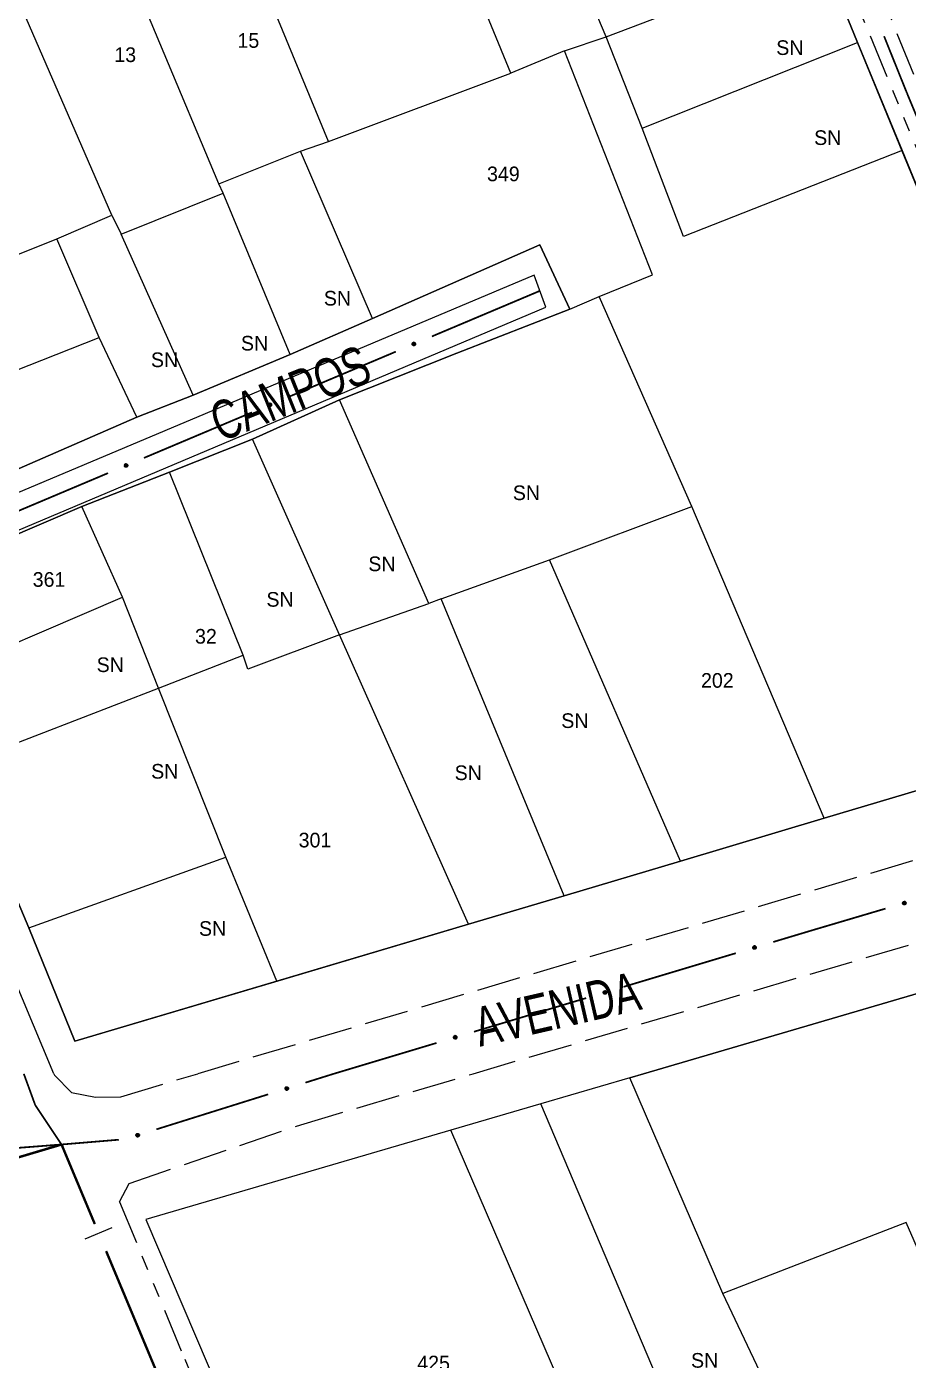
# Model space of a CAD drawing. Extents: x 204373 to 205952, y 4873300 to 4875179.
# Drawn here: x 205057.4 to 205147.7, y 4874422.8 to 4874559.4 of the extents above; entities that cross this region are included whole.
import ezdxf
from ezdxf.enums import TextEntityAlignment as Align

# ---------------------------------------------------------------- set-up
doc = ezdxf.new("R2010")
doc.units = 0
doc.header["$LTSCALE"] = 1.5
doc.header["$MEASUREMENT"] = 0
doc.linetypes.add('TRACO_11', pattern=[8, 3, -1, 3, -1])
doc.linetypes.add('TRACO_25', pattern=[8, 3, -1, 1, -1, 1, -1])
for name, color, linetype in [('CD_MALHA_LOTES', 7, 'CONTINUOUS'), ('LM-LIM-SETORES-BAIRROS', 250, 'CONTINUOUS'), ('RU-QUADRA', 220, 'CONTINUOUS'), ('SV-EIXO-RUA-N-PAV', 6, 'CONTINUOUS'), ('SV-EIXO-RUA-PAV', 20, 'CONTINUOUS'), ('SV-RUA-NAO-PAV', 7, 'CONTINUOUS'), ('SV-RUA-PAVIM', 7, 'CONTINUOUS'), ('SV-TXT-RUA-PAV', 7, 'CONTINUOUS'), ('Th_NmrPort', 1, 'CONTINUOUS')]:
    doc.layers.add(name, color=color, linetype=linetype)
doc.styles.add('ARIAL', font='ARIAL.SHX')

msp = doc.modelspace()

# ---------------------------------------------------------------- linework, layer by layer
at = {"layer": 'CD_MALHA_LOTES', "linetype": 'Continuous', "flags": 128}
for points in [[(205116.745015, 4874558.335149), (205104.979521, 4874586.16261)], [(205106.975788, 4874554.603742), (205095.350352, 4874582.935538)], [(205088.317402, 4874547.589591), (205076.529365, 4874576.137491)], [(205077.0907, 4874543.259292), (205064.9819, 4874572.127954)], [(205066.104571, 4874540.051663), (205053.91558, 4874568.118418)], [(205116.745015, 4874558.335149), (205138.821319, 4874566.715829)], [(205138.821319, 4874566.715829), (205142.500546, 4874557.756805)], [(205112.494906, 4874556.891716), (205116.745015, 4874558.335149)], [(205120.433788, 4874548.952834), (205116.745015, 4874558.335149)], [(205120.433788, 4874548.952834), (205142.500546, 4874557.756805)], [(205142.500546, 4874557.756805), (205147.048968, 4874546.681265)], [(205112.494906, 4874556.891716), (205106.975788, 4874554.603742)], [(205121.476268, 4874533.957168), (205112.494906, 4874556.891716)], [(205088.317402, 4874547.589591), (205106.975788, 4874554.603742)], [(205124.683897, 4874537.886513), (205120.433788, 4874548.952834)], [(205077.0907, 4874543.259292), (205085.430536, 4874546.627303)], [(205085.430536, 4874546.627303), (205088.317402, 4874547.589591)], [(205092.808083, 4874529.466487), (205085.430536, 4874546.627303)], [(205147.048968, 4874546.681265), (205124.683897, 4874537.886513)], [(205147.048968, 4874546.681265), (205171.213285, 4874487.840458)], [(205077.526289, 4874542.320208), (205077.0907, 4874543.259292)], [(205067.066859, 4874538.127086), (205077.526289, 4874542.320208)], [(205084.388056, 4874525.777714), (205077.526289, 4874542.320208)], [(205060.49122, 4874537.645941), (205066.104571, 4874540.051663)], [(205066.104571, 4874540.051663), (205067.066859, 4874538.127086)], [(205056.16092, 4874535.881745), (205060.49122, 4874537.645941)], [(205064.821519, 4874527.54191), (205060.49122, 4874537.645941)], [(205074.444406, 4874521.607796), (205067.066859, 4874538.127086)], [(205109.968899, 4874537.004415), (205092.808083, 4874529.466487)], [(205113.016146, 4874530.428776), (205109.968899, 4874537.004415)], [(205116.023298, 4874531.711827), (205121.476268, 4874533.957168)], [(205113.016146, 4874530.428776), (205116.023298, 4874531.711827)], [(205125.5259, 4874510.220712), (205116.023298, 4874531.711827)], [(205089.440072, 4874521.126651), (205101.468681, 4874525.938095), (205113.016146, 4874530.428776)], [(205092.808083, 4874529.466487), (205084.388056, 4874525.777714)], [(205037.235909, 4874516.635971), (205064.821519, 4874527.54191)], [(205068.670674, 4874519.362455), (205064.821519, 4874527.54191)], [(205084.388056, 4874525.777714), (205074.444406, 4874521.607796)], [(205074.444406, 4874521.607796), (205068.670674, 4874519.362455)], [(205080.538901, 4874517.117115), (205089.440072, 4874521.126651)], [(205098.581815, 4874500.277062), (205089.440072, 4874521.126651)], [(205068.670674, 4874519.362455), (205041.085064, 4874507.333846)], [(205072.038684, 4874513.749104), (205080.538901, 4874517.117115)], [(205089.440072, 4874497.069433), (205080.538901, 4874517.117115)], [(205063.057323, 4874510.220712), (205072.038684, 4874513.749104)], [(205079.576613, 4874494.984474), (205072.038684, 4874513.749104)], [(205042.84926, 4874501.560114), (205063.057323, 4874510.220712)], [(205067.227241, 4874500.918588), (205063.057323, 4874510.220712)], [(205110.931187, 4874504.767743), (205125.5259, 4874510.220712)], [(205139.082803, 4874478.282307), (205125.5259, 4874510.220712)], [(205099.864867, 4874500.758207), (205110.931187, 4874504.767743)], [(205124.343843, 4874473.897772), (205110.931187, 4874504.767743)], [(205047.019177, 4874492.257989), (205067.227241, 4874500.918588)], [(205070.916014, 4874491.616464), (205067.227241, 4874500.918588)], [(205089.440072, 4874497.069433), (205098.581815, 4874500.277062)], [(205099.864867, 4874500.758207), (205098.581815, 4874500.277062)], [(205112.432374, 4874470.354358), (205099.864867, 4874500.758207)], [(205089.440072, 4874497.069433), (205080.057757, 4874493.541041)], [(205102.655515, 4874467.445945), (205089.440072, 4874497.069433)], [(205070.916014, 4874491.616464), (205079.576613, 4874494.984474)], [(205080.057757, 4874493.541041), (205079.576613, 4874494.984474)], [(205050.547569, 4874483.757772), (205070.916014, 4874491.616464)], [(205077.812417, 4874474.295266), (205070.916014, 4874491.616464)], [(205171.213285, 4874487.840458), (205139.082803, 4874478.282307)], [(205057.604353, 4874467.078101), (205050.547569, 4874483.757772)], [(205139.082803, 4874478.282307), (205124.343843, 4874473.897772)], [(205120.563965, 4874452.113537), (205200.774399, 4874475.631881)], [(205057.604353, 4874467.078101), (205077.812417, 4874474.295266)], [(205083.028126, 4874461.607204), (205077.812417, 4874474.295266)], [(205124.343843, 4874473.897772), (205112.432374, 4874470.354358)], [(205112.432374, 4874470.354358), (205102.655515, 4874467.445945)], [(205102.655515, 4874467.445945), (205083.028126, 4874461.607204)], [(205062.324328, 4874455.448254), (205057.604353, 4874467.078101)], [(205083.028126, 4874461.607204), (205062.324328, 4874455.448254)], [(205119.159307, 4874451.70168), (205110.070821, 4874449.042619)], [(205119.159307, 4874451.70168), (205120.563965, 4874452.113537)], [(205128.678964, 4874429.59406), (205119.159307, 4874451.70168)], [(205110.070821, 4874449.042619), (205100.829044, 4874446.33871)], [(205128.477417, 4874405.564832), (205110.070821, 4874449.042619)], [(205100.829044, 4874446.33871), (205069.595606, 4874437.2006), (205089.963949, 4874389.539688)], [(205119.948812, 4874402.016148), (205100.829044, 4874446.33871)], [(205156.107633, 4874417.061542), (205147.480511, 4874436.872078), (205128.678964, 4874429.59406)], [(205138.172723, 4874409.598971), (205128.678964, 4874429.59406)]]:
    msp.add_lwpolyline(points, dxfattribs=at)
at = {"layer": 'LM-LIM-SETORES-BAIRROS', "const_width": 0.25}
for points in [[(205055.062186, 4874443.108033), (205060.811934, 4874444.82279)], [(205060.811934, 4874444.82279), (205060.969491, 4874444.869778)], [(205060.969491, 4874444.869778), (205064.377961, 4874436.718096)], [(205065.535259, 4874433.950307), (205071.321752, 4874420.111358)]]:
    msp.add_lwpolyline(points, dxfattribs=at)
at = {"layer": 'LM-LIM-SETORES-BAIRROS'}
msp.add_lwpolyline([(205063.379832, 4874435.216851), (205066.147622, 4874436.374149)], dxfattribs=at)
at = {"layer": 'RU-QUADRA', "linetype": 'Continuous', "flags": 128}
for points in [[(205151.051852, 4874536.934128), (205147.313394, 4874546.03738), (205142.742524, 4874557.167582), (205139.162818, 4874565.884268)], [(205041.085064, 4874507.333846), (205068.670674, 4874519.362455), (205074.444406, 4874521.607796), (205084.388056, 4874525.777714), (205092.808083, 4874529.466487), (205109.968899, 4874537.004415), (205113.016146, 4874530.428776), (205101.468681, 4874525.938095), (205089.440072, 4874521.126651), (205080.538901, 4874517.117115), (205072.038684, 4874513.749104), (205063.057323, 4874510.220712), (205042.84926, 4874501.560114)], [(205290.032701, 4874403.149019), (205280.885609, 4874427.024481), (205277.137127, 4874436.808653), (205273.733912, 4874445.691621), (205271.914408, 4874444.984036), (205268.726518, 4874452.111135), (205263.714627, 4874463.316117), (205265.449728, 4874463.972178), (205260.918525, 4874473.918422), (205253.644514, 4874489.986522), (205226.194305, 4874482.09306), (205201.517667, 4874474.240675), (205200.774399, 4874475.631881), (205120.563965, 4874452.113537), (205119.159307, 4874451.70168), (205110.070821, 4874449.042619), (205100.829044, 4874446.33871), (205069.595606, 4874437.2006), (205089.963949, 4874389.539688)], [(205050.547569, 4874483.757772), (205057.604353, 4874467.078101), (205062.324328, 4874455.448254), (205082.826794, 4874461.547312), (205092.088804, 4874464.302568), (205102.655515, 4874467.445945), (205112.432374, 4874470.354358), (205124.343843, 4874473.897772), (205139.082803, 4874478.282307), (205171.213285, 4874487.840458)]]:
    msp.add_lwpolyline(points, dxfattribs=at)
at = {"layer": 'SV-EIXO-RUA-N-PAV', "const_width": 0.18}
for points in [[(205145.209775, 4874558.384121), (205147.4497, 4874552.817907)], [(205147.4497, 4874552.817907), (205147.56061, 4874552.542295)], [(205147.56061, 4874552.542295), (205149.74843, 4874547.275739)]]:
    msp.add_lwpolyline(points, dxfattribs=at)
at = {"layer": 'SV-EIXO-RUA-PAV', "const_width": 0.18}
for points in [[(205109.951218, 4874532.301385), (205098.895526, 4874527.635372)], [(205095.210295, 4874526.080035), (205084.154603, 4874521.414022)], [(205080.469372, 4874519.858685), (205069.41368, 4874515.192672)], [(205065.728449, 4874513.637335), (205054.672757, 4874508.971322)], [(205145.358002, 4874469.032588), (205137.686828, 4874466.762546)], [(205137.605982, 4874466.738623), (205133.855398, 4874465.613572)], [(205137.686828, 4874466.762546), (205137.605982, 4874466.738623)], [(205130.024058, 4874464.464297), (205118.530038, 4874461.016472)], [(205114.698698, 4874459.867198), (205103.204677, 4874456.419373)], [(205099.373337, 4874455.270098), (205088.837152, 4874452.109592)], [(205057.103077, 4874452.112048), (205058.133032, 4874449.294391)], [(205085.947544, 4874451.204318), (205088.810278, 4874452.101397)], [(205088.810278, 4874452.101397), (205088.820273, 4874452.104529)], [(205088.837152, 4874452.109592), (205088.820273, 4874452.104529)], [(205070.679626, 4874446.419895), (205082.130564, 4874450.008212)], [(205058.133032, 4874449.294391), (205058.270542, 4874448.918202)], [(205058.270542, 4874448.918202), (205060.821867, 4874445.091215)], [(205054.874854, 4874444.3961), (205060.856814, 4874444.861022)], [(205060.821867, 4874445.091215), (205060.969491, 4874444.869778)], [(205060.856814, 4874444.861022), (205060.969491, 4874444.869778)], [(205060.969491, 4874444.869778), (205066.836078, 4874445.359404)]]:
    msp.add_lwpolyline(points, dxfattribs=at)
at = {"layer": 'SV-EIXO-RUA-PAV'}
for points in [[(205097.228087, 4874526.812153), (205097.210316, 4874526.766588), (205097.185726, 4874526.73106), (205097.156687, 4874526.707332), (205097.125559, 4874526.693055), (205097.092068, 4874526.682035), (205097.055851, 4874526.678375), (205097.014755, 4874526.683216), (205096.968921, 4874526.700722), (205096.934183, 4874526.728305), (205096.909396, 4874526.755529), (205096.89264, 4874526.787131), (205096.88248, 4874526.819845), (205096.879922, 4874526.85759), (205096.885235, 4874526.89919), (205096.903953, 4874526.944851), (205096.9283, 4874526.979516), (205096.95699, 4874527.00173), (205096.988867, 4874527.018374), (205097.023193, 4874527.029214), (205097.058765, 4874527.032603), (205097.100639, 4874527.027178), (205097.145462, 4874527.008106), (205097.180314, 4874526.984217), (205097.202924, 4874526.955847), (205097.218604, 4874526.924095), (205097.230065, 4874526.890639), (205097.23526, 4874526.854386), (205097.228087, 4874526.812153)], [(205082.487165, 4874520.590803), (205082.469394, 4874520.545238), (205082.444803, 4874520.50971), (205082.415764, 4874520.485982), (205082.384636, 4874520.471705), (205082.351145, 4874520.460685), (205082.314929, 4874520.457025), (205082.273832, 4874520.461866), (205082.227999, 4874520.479372), (205082.19326, 4874520.506955), (205082.168473, 4874520.534179), (205082.151717, 4874520.565781), (205082.141557, 4874520.598495), (205082.138999, 4874520.63624), (205082.144312, 4874520.67784), (205082.16303, 4874520.723501), (205082.187377, 4874520.758166), (205082.216068, 4874520.78038), (205082.247944, 4874520.797024), (205082.28227, 4874520.807864), (205082.317842, 4874520.811253), (205082.359716, 4874520.805828), (205082.40454, 4874520.786756), (205082.439391, 4874520.762867), (205082.462002, 4874520.734497), (205082.477682, 4874520.702745), (205082.489143, 4874520.669289), (205082.494338, 4874520.633036), (205082.487165, 4874520.590803)], [(205067.746242, 4874514.369453), (205067.728471, 4874514.323888), (205067.70388, 4874514.28836), (205067.674841, 4874514.264632), (205067.643713, 4874514.250354), (205067.610223, 4874514.239335), (205067.574006, 4874514.235675), (205067.53291, 4874514.240516), (205067.487076, 4874514.258022), (205067.452337, 4874514.285605), (205067.427551, 4874514.312829), (205067.410794, 4874514.344431), (205067.400635, 4874514.377144), (205067.398077, 4874514.41489), (205067.403389, 4874514.456489), (205067.422108, 4874514.502151), (205067.446455, 4874514.536816), (205067.475145, 4874514.55903), (205067.507021, 4874514.575674), (205067.541347, 4874514.586514), (205067.576919, 4874514.589902), (205067.618794, 4874514.584478), (205067.663617, 4874514.565406), (205067.698468, 4874514.541517), (205067.721079, 4874514.513147), (205067.736759, 4874514.481395), (205067.74822, 4874514.447938), (205067.753415, 4874514.411686), (205067.746242, 4874514.369453)], [(205147.444806, 4874469.535312), (205147.422069, 4874469.492011), (205147.393673, 4874469.459444), (205147.362171, 4874469.439099), (205147.329646, 4874469.42838), (205147.295136, 4874469.42116), (205147.258737, 4874469.421558), (205147.218436, 4874469.430949), (205147.174838, 4874469.453453), (205147.143389, 4874469.484735), (205147.12179, 4874469.514551), (205147.10866, 4874469.547823), (205147.102208, 4874469.581465), (205147.103872, 4874469.619261), (205147.113787, 4874469.660009), (205147.137477, 4874469.703301), (205147.165535, 4874469.735037), (205147.196521, 4874469.753915), (205147.230054, 4874469.766904), (205147.265374, 4874469.773852), (205147.301102, 4874469.773256), (205147.342111, 4874469.763199), (205147.38453, 4874469.739251), (205147.416502, 4874469.711628), (205147.435811, 4874469.680915), (205147.447856, 4874469.647613), (205147.455517, 4874469.613088), (205147.456641, 4874469.576483), (205147.444806, 4874469.535312)], [(205132.108979, 4874464.974778), (205132.086402, 4874464.931392), (205132.058127, 4874464.89872), (205132.026701, 4874464.878258), (205131.994216, 4874464.867418), (205131.959733, 4874464.86007), (205131.923333, 4874464.860333), (205131.882997, 4874464.869573), (205131.839316, 4874464.891915), (205131.807751, 4874464.92308), (205131.786042, 4874464.952816), (205131.772788, 4874464.986039), (205131.766211, 4874465.019657), (205131.767735, 4874465.057458), (205131.777498, 4874465.098243), (205131.801026, 4874465.141622), (205131.828966, 4874465.173462), (205131.859882, 4874465.192456), (205131.893367, 4874465.20557), (205131.928661, 4874465.212649), (205131.964391, 4874465.212185), (205132.005437, 4874465.202281), (205132.047945, 4874465.178491), (205132.080019, 4874465.150987), (205132.099442, 4874465.120346), (205132.11161, 4874465.08709), (205132.1194, 4874465.052593), (205132.12066, 4874465.015992), (205132.108979, 4874464.974778)], [(205116.783618, 4874460.377678), (205116.761042, 4874460.334292), (205116.732767, 4874460.301621), (205116.701341, 4874460.281159), (205116.668856, 4874460.270318), (205116.634373, 4874460.26297), (205116.597973, 4874460.263233), (205116.557637, 4874460.272474), (205116.513956, 4874460.294815), (205116.482391, 4874460.32598), (205116.460682, 4874460.355716), (205116.447427, 4874460.388939), (205116.440851, 4874460.422557), (205116.442374, 4874460.460358), (205116.452137, 4874460.501143), (205116.475666, 4874460.544523), (205116.503606, 4874460.576363), (205116.534522, 4874460.595356), (205116.568006, 4874460.60847), (205116.6033, 4874460.615549), (205116.63903, 4874460.615085), (205116.680076, 4874460.605181), (205116.722584, 4874460.581391), (205116.754659, 4874460.553887), (205116.774082, 4874460.523246), (205116.78625, 4874460.48999), (205116.79404, 4874460.455493), (205116.795299, 4874460.418892), (205116.783618, 4874460.377678)], [(205101.458258, 4874455.780578), (205101.435681, 4874455.737192), (205101.407406, 4874455.704521), (205101.37598, 4874455.684059), (205101.343495, 4874455.673218), (205101.309012, 4874455.665871), (205101.272612, 4874455.666133), (205101.232276, 4874455.675374), (205101.188595, 4874455.697715), (205101.15703, 4874455.72888), (205101.135321, 4874455.758617), (205101.122067, 4874455.791839), (205101.11549, 4874455.825457), (205101.117014, 4874455.863259), (205101.126777, 4874455.904044), (205101.150305, 4874455.947423), (205101.178245, 4874455.979263), (205101.209161, 4874455.998257), (205101.242646, 4874456.01137), (205101.27794, 4874456.018449), (205101.31367, 4874456.017986), (205101.354716, 4874456.008082), (205101.397224, 4874455.984292), (205101.429298, 4874455.956788), (205101.448721, 4874455.926146), (205101.460889, 4874455.89289), (205101.468679, 4874455.858394), (205101.469939, 4874455.821792), (205101.458258, 4874455.780578)], [(205083.869031, 4874450.668345), (205083.891074, 4874450.712004), (205083.918947, 4874450.745019), (205083.95012, 4874450.765865), (205083.98247, 4874450.777102), (205084.01686, 4874450.784871), (205084.053261, 4874450.785055), (205084.093707, 4874450.776309), (205084.137658, 4874450.754504), (205084.169602, 4874450.723728), (205084.191674, 4874450.694259), (205084.205334, 4874450.661202), (205084.212322, 4874450.627667), (205084.211262, 4874450.589849), (205084.201999, 4874450.548948), (205084.179003, 4874450.505284), (205084.151455, 4874450.473104), (205084.120774, 4874450.453733), (205084.087453, 4874450.44021), (205084.052248, 4874450.4327), (205084.016515, 4874450.432726), (205083.975351, 4874450.442127), (205083.932555, 4874450.465394), (205083.900146, 4874450.492503), (205083.880349, 4874450.522905), (205083.867775, 4874450.556009), (205083.859563, 4874450.590408), (205083.857855, 4874450.626991), (205083.869031, 4874450.668345)], [(205068.601113, 4874445.883922), (205068.623157, 4874445.927581), (205068.65103, 4874445.960597), (205068.682203, 4874445.981442), (205068.714552, 4874445.99268), (205068.748943, 4874446.000449), (205068.785344, 4874446.000632), (205068.825789, 4874445.991886), (205068.869741, 4874445.970081), (205068.901685, 4874445.939305), (205068.923757, 4874445.909837), (205068.937417, 4874445.876779), (205068.944405, 4874445.843244), (205068.943344, 4874445.805427), (205068.934081, 4874445.764525), (205068.911086, 4874445.720861), (205068.883538, 4874445.688681), (205068.852857, 4874445.66931), (205068.819536, 4874445.655788), (205068.784331, 4874445.648277), (205068.748598, 4874445.648303), (205068.707433, 4874445.657704), (205068.664638, 4874445.680971), (205068.632228, 4874445.708081), (205068.612432, 4874445.738482), (205068.599857, 4874445.771587), (205068.591645, 4874445.805985), (205068.589938, 4874445.842568), (205068.601113, 4874445.883922)]]:
    msp.add_lwpolyline(points, close=True, dxfattribs=at)
for points in [[(205097.145462, 4874527.008106), (205096.879922, 4874526.85759)], [(205097.180314, 4874526.984217), (205096.88248, 4874526.819845)], [(205097.160499, 4874526.996241), (205096.885151, 4874526.841523)], [(205097.120108, 4874527.01474), (205096.885184, 4874526.880045)], [(205097.100639, 4874527.027178), (205096.885235, 4874526.89919)], [(205097.188122, 4874526.969391), (205096.890145, 4874526.805123)], [(205097.202924, 4874526.955847), (205096.89264, 4874526.787131)], [(205097.075554, 4874527.025557), (205096.901561, 4874526.925465)], [(205097.208203, 4874526.939358), (205096.901622, 4874526.774421)], [(205097.058765, 4874527.032603), (205096.903953, 4874526.944851)], [(205097.218604, 4874526.924095), (205096.909396, 4874526.755529)], [(205097.037228, 4874527.028635), (205096.921847, 4874526.965129)], [(205097.221271, 4874526.904885), (205096.927066, 4874526.742209)], [(205097.023193, 4874527.029214), (205096.9283, 4874526.979516)], [(205097.230065, 4874526.890639), (205096.934183, 4874526.728305)], [(205097.22825, 4874526.870803), (205096.955946, 4874526.71589)], [(205097.23526, 4874526.854386), (205096.968921, 4874526.700722)], [(205097.2302, 4874526.8346), (205096.994354, 4874526.695073)], [(205097.228087, 4874526.812153), (205097.014755, 4874526.683216)], [(205097.217399, 4874526.787727), (205097.041953, 4874526.684059)], [(205097.210316, 4874526.766588), (205097.055851, 4874526.678375)], [(205097.196386, 4874526.746275), (205097.081732, 4874526.684556)], [(205097.185726, 4874526.73106), (205097.092068, 4874526.682035)], [(205082.40454, 4874520.786756), (205082.138999, 4874520.63624)], [(205082.439391, 4874520.762867), (205082.141557, 4874520.598495)], [(205082.419576, 4874520.774891), (205082.144228, 4874520.620173)], [(205082.379185, 4874520.793389), (205082.144261, 4874520.658695)], [(205082.359716, 4874520.805828), (205082.144312, 4874520.67784)], [(205082.4472, 4874520.748041), (205082.149223, 4874520.583773)], [(205082.462002, 4874520.734497), (205082.151717, 4874520.565781)], [(205082.334631, 4874520.804207), (205082.160638, 4874520.704115)], [(205082.46728, 4874520.718008), (205082.160699, 4874520.553071)], [(205082.317842, 4874520.811253), (205082.16303, 4874520.723501)], [(205082.477682, 4874520.702745), (205082.168473, 4874520.534179)], [(205082.296305, 4874520.807285), (205082.180925, 4874520.743779)], [(205082.480349, 4874520.683535), (205082.186143, 4874520.520859)], [(205082.28227, 4874520.807864), (205082.187377, 4874520.758166)], [(205082.489143, 4874520.669289), (205082.19326, 4874520.506955)], [(205082.487327, 4874520.649453), (205082.215024, 4874520.49454)], [(205082.494338, 4874520.633036), (205082.227999, 4874520.479372)], [(205082.489277, 4874520.613249), (205082.253431, 4874520.473722)], [(205082.487165, 4874520.590803), (205082.273832, 4874520.461866)], [(205082.476476, 4874520.566377), (205082.30103, 4874520.462709)], [(205082.469394, 4874520.545238), (205082.314929, 4874520.457025)], [(205082.455463, 4874520.524925), (205082.340809, 4874520.463206)], [(205082.444803, 4874520.50971), (205082.351145, 4874520.460685)], [(205067.663617, 4874514.565406), (205067.398077, 4874514.41489)], [(205067.698468, 4874514.541517), (205067.400635, 4874514.377144)], [(205067.678653, 4874514.55354), (205067.403305, 4874514.398823)], [(205067.638263, 4874514.572039), (205067.403339, 4874514.437345)], [(205067.618794, 4874514.584478), (205067.403389, 4874514.456489)], [(205067.706277, 4874514.526691), (205067.4083, 4874514.362423)], [(205067.721079, 4874514.513147), (205067.410794, 4874514.344431)], [(205067.593708, 4874514.582857), (205067.419715, 4874514.482764)], [(205067.726358, 4874514.496658), (205067.419777, 4874514.331721)], [(205067.576919, 4874514.589902), (205067.422108, 4874514.502151)], [(205067.736759, 4874514.481395), (205067.427551, 4874514.312829)], [(205067.555382, 4874514.585935), (205067.440002, 4874514.522429)], [(205067.739426, 4874514.462185), (205067.44522, 4874514.299508)], [(205067.541347, 4874514.586514), (205067.446455, 4874514.536816)], [(205067.74822, 4874514.447938), (205067.452337, 4874514.285605)], [(205067.746405, 4874514.428103), (205067.474101, 4874514.27319)], [(205067.753415, 4874514.411686), (205067.487076, 4874514.258022)], [(205067.748355, 4874514.391899), (205067.512508, 4874514.252372)], [(205067.746242, 4874514.369453), (205067.53291, 4874514.240516)], [(205067.735553, 4874514.345027), (205067.560107, 4874514.241359)], [(205067.728471, 4874514.323888), (205067.574006, 4874514.235675)], [(205067.71454, 4874514.303575), (205067.599887, 4874514.241856)], [(205067.70388, 4874514.28836), (205067.610223, 4874514.239335)], [(205147.416502, 4874469.711628), (205147.102208, 4874469.581465)], [(205147.38453, 4874469.739251), (205147.103872, 4874469.619261)], [(205147.398151, 4874469.725784), (205147.107278, 4874469.602711)], [(205147.422611, 4874469.696024), (205147.108186, 4874469.565982)], [(205147.435811, 4874469.680915), (205147.10866, 4874469.547823)], [(205147.360073, 4874469.748669), (205147.111603, 4874469.64099)], [(205147.342111, 4874469.763199), (205147.113787, 4874469.660009)], [(205147.43922, 4874469.663941), (205147.11617, 4874469.534192)], [(205147.447856, 4874469.647613), (205147.12179, 4874469.514551)], [(205147.317001, 4874469.764383), (205147.132939, 4874469.684302)], [(205147.301102, 4874469.773256), (205147.137477, 4874469.703301)], [(205147.448366, 4874469.628226), (205147.137866, 4874469.499345)], [(205147.455517, 4874469.613088), (205147.143389, 4874469.484735)], [(205147.279257, 4874469.771713), (205147.157519, 4874469.721458)], [(205147.451503, 4874469.593579), (205147.163634, 4874469.469972)], [(205147.265374, 4874469.773852), (205147.165535, 4874469.735037)], [(205147.456641, 4874469.576483), (205147.174838, 4874469.453453)], [(205147.449407, 4874469.557383), (205147.199482, 4874469.445005)], [(205147.444806, 4874469.535312), (205147.218436, 4874469.430949)], [(205147.431463, 4874469.512229), (205147.245558, 4874469.428756)], [(205147.422069, 4874469.492011), (205147.258737, 4874469.421558)], [(205147.405962, 4874469.473376), (205147.285145, 4874469.424817)], [(205147.393673, 4874469.459444), (205147.295136, 4874469.42116)], [(205132.080019, 4874465.150987), (205131.766211, 4874465.019657)], [(205132.047945, 4874465.178491), (205131.767735, 4874465.057458)], [(205132.061615, 4874465.165075), (205131.771202, 4874465.040921)], [(205132.086186, 4874465.135406), (205131.772246, 4874465.004195)], [(205132.099442, 4874465.120346), (205131.772788, 4874464.986039)], [(205132.023452, 4874465.187818), (205131.775385, 4874465.079215)], [(205132.005437, 4874465.202281), (205131.777498, 4874465.098243)], [(205132.102914, 4874465.103385), (205131.780348, 4874464.972435)], [(205132.11161, 4874465.08709), (205131.786042, 4874464.952816)], [(205131.980323, 4874465.203372), (205131.796559, 4874465.122606)], [(205131.964391, 4874465.212185), (205131.801026, 4874465.141622)], [(205132.112192, 4874465.067704), (205131.802174, 4874464.937669)], [(205132.1194, 4874465.052593), (205131.807751, 4874464.92308)], [(205131.942551, 4874465.210561), (205131.821001, 4874465.159854)], [(205132.115459, 4874465.033069), (205131.828051, 4874464.908392)], [(205131.928661, 4874465.212649), (205131.828966, 4874465.173462)], [(205132.12066, 4874465.015992), (205131.839316, 4874464.891915)], [(205132.113497, 4874464.996866), (205131.863992, 4874464.883559)], [(205132.108979, 4874464.974778), (205131.882997, 4874464.869573)], [(205132.095721, 4874464.951645), (205131.910128, 4874464.867481)], [(205132.086402, 4874464.931392), (205131.923333, 4874464.860333)], [(205132.070364, 4874464.912698), (205131.949729, 4874464.86369)], [(205132.058127, 4874464.89872), (205131.959733, 4874464.86007)], [(205116.722584, 4874460.581391), (205116.442374, 4874460.460358)], [(205116.736255, 4874460.567975), (205116.445841, 4874460.443821)], [(205116.698092, 4874460.590718), (205116.450025, 4874460.482116)], [(205116.680076, 4874460.605181), (205116.452137, 4874460.501143)], [(205116.654962, 4874460.606272), (205116.471199, 4874460.525507)], [(205116.63903, 4874460.615085), (205116.475666, 4874460.544523)], [(205116.617191, 4874460.613462), (205116.495641, 4874460.562755)], [(205116.6033, 4874460.615549), (205116.503606, 4874460.576363)], [(205116.754659, 4874460.553887), (205116.440851, 4874460.422557)], [(205116.760825, 4874460.538306), (205116.446886, 4874460.407095)], [(205116.774082, 4874460.523246), (205116.447427, 4874460.388939)], [(205116.777553, 4874460.506285), (205116.454988, 4874460.375336)], [(205116.78625, 4874460.48999), (205116.460682, 4874460.355716)], [(205116.786832, 4874460.470604), (205116.476813, 4874460.340569)], [(205116.79404, 4874460.455493), (205116.482391, 4874460.32598)], [(205116.790098, 4874460.435969), (205116.502691, 4874460.311292)], [(205116.795299, 4874460.418892), (205116.513956, 4874460.294815)], [(205116.788137, 4874460.399766), (205116.538632, 4874460.286459)], [(205116.783618, 4874460.377678), (205116.557637, 4874460.272474)], [(205116.77036, 4874460.354545), (205116.584767, 4874460.270382)], [(205116.761042, 4874460.334292), (205116.597973, 4874460.263233)], [(205116.745004, 4874460.315598), (205116.624369, 4874460.26659)], [(205116.732767, 4874460.301621), (205116.634373, 4874460.26297)], [(205101.429298, 4874455.956788), (205101.11549, 4874455.825457)], [(205101.397224, 4874455.984292), (205101.117014, 4874455.863259)], [(205101.410894, 4874455.970876), (205101.120481, 4874455.846722)], [(205101.435465, 4874455.941206), (205101.121525, 4874455.809996)], [(205101.448721, 4874455.926146), (205101.122067, 4874455.791839)], [(205101.372731, 4874455.993618), (205101.124664, 4874455.885016)], [(205101.354716, 4874456.008082), (205101.126777, 4874455.904044)], [(205101.452193, 4874455.909185), (205101.129627, 4874455.778236)], [(205101.460889, 4874455.89289), (205101.135321, 4874455.758617)], [(205101.329602, 4874456.009172), (205101.145838, 4874455.928407)], [(205101.31367, 4874456.017986), (205101.150305, 4874455.947423)], [(205101.461471, 4874455.873504), (205101.151453, 4874455.74347)], [(205101.468679, 4874455.858394), (205101.15703, 4874455.72888)], [(205101.29183, 4874456.016362), (205101.17028, 4874455.965655)], [(205101.464738, 4874455.838869), (205101.17733, 4874455.714193)], [(205101.27794, 4874456.018449), (205101.178245, 4874455.979263)], [(205101.469939, 4874455.821792), (205101.188595, 4874455.697715)], [(205101.462776, 4874455.802666), (205101.213271, 4874455.689359)], [(205101.458258, 4874455.780578), (205101.232276, 4874455.675374)], [(205101.445, 4874455.757445), (205101.259407, 4874455.673282)], [(205101.435681, 4874455.737192), (205101.272612, 4874455.666133)], [(205101.419643, 4874455.718498), (205101.299008, 4874455.66949)], [(205101.407406, 4874455.704521), (205101.309012, 4874455.665871)], [(205083.857855, 4874450.626991), (205084.137658, 4874450.754504)], [(205083.859563, 4874450.590408), (205084.169602, 4874450.723728)], [(205083.863265, 4874450.609979), (205084.149124, 4874450.738166)], [(205083.864783, 4874450.646203), (205084.112882, 4874450.762557)], [(205083.866955, 4874450.575386), (205084.175358, 4874450.709208)], [(205083.867775, 4874450.556009), (205084.191674, 4874450.694259)], [(205083.869031, 4874450.668345), (205084.093707, 4874450.776309)], [(205083.87667, 4874450.539822), (205084.197608, 4874450.674711)], [(205083.880349, 4874450.522905), (205084.205334, 4874450.661202)], [(205083.882004, 4874450.691638), (205084.066553, 4874450.778068)], [(205083.891074, 4874450.712004), (205084.053261, 4874450.785055)], [(205083.893789, 4874450.508008), (205084.206098, 4874450.643053)], [(205083.900146, 4874450.492503), (205084.212322, 4874450.627667)], [(205083.906882, 4874450.730893), (205084.026908, 4874450.781374)], [(205083.918721, 4874450.478642), (205084.207592, 4874450.606343)], [(205083.918947, 4874450.745019), (205084.01686, 4874450.784871)], [(205083.932555, 4874450.465394), (205084.211262, 4874450.589849)], [(205083.957159, 4874450.456368), (205084.203878, 4874450.568)], [(205083.975351, 4874450.442127), (205084.201999, 4874450.548948)], [(205084.000476, 4874450.441343), (205084.183237, 4874450.524353)], [(205084.016515, 4874450.432726), (205084.179003, 4874450.505284)], [(205084.038333, 4874450.434617), (205084.159253, 4874450.486808)], [(205084.052248, 4874450.4327), (205084.151455, 4874450.473104)], [(205068.589938, 4874445.842568), (205068.869741, 4874445.970081)], [(205068.591645, 4874445.805985), (205068.901685, 4874445.939305)], [(205068.595348, 4874445.825556), (205068.881207, 4874445.953743)], [(205068.596866, 4874445.861781), (205068.844965, 4874445.978135)], [(205068.599038, 4874445.790964), (205068.907441, 4874445.924785)], [(205068.599857, 4874445.771587), (205068.923757, 4874445.909837)], [(205068.601113, 4874445.883922), (205068.825789, 4874445.991886)], [(205068.608753, 4874445.755399), (205068.92969, 4874445.890289)], [(205068.612432, 4874445.738482), (205068.937417, 4874445.876779)], [(205068.614087, 4874445.907216), (205068.798635, 4874445.993646)], [(205068.623157, 4874445.927581), (205068.785344, 4874446.000632)], [(205068.625872, 4874445.723585), (205068.938181, 4874445.85863)], [(205068.632228, 4874445.708081), (205068.944405, 4874445.843244)], [(205068.638965, 4874445.94647), (205068.758991, 4874445.996952)], [(205068.650803, 4874445.694219), (205068.939675, 4874445.82192)], [(205068.65103, 4874445.960597), (205068.748943, 4874446.000449)], [(205068.664638, 4874445.680971), (205068.943344, 4874445.805427)], [(205068.689242, 4874445.671946), (205068.935961, 4874445.783577)], [(205068.707433, 4874445.657704), (205068.934081, 4874445.764525)], [(205068.732559, 4874445.656921), (205068.915319, 4874445.73993)], [(205068.748598, 4874445.648303), (205068.911086, 4874445.720861)], [(205068.770416, 4874445.650194), (205068.891336, 4874445.702386)], [(205068.784331, 4874445.648277), (205068.883538, 4874445.688681)]]:
    msp.add_lwpolyline(points, dxfattribs=at)
at = {"layer": 'SV-RUA-NAO-PAV', "linetype": 'TRACO_25'}
for points in [[(205181.345664, 4874483.81555, 10.393459), (205178.369199, 4874484.83354, 10.393459), (205176.259444, 4874486.005902, 10.393459), (205175.343006, 4874487.751082, 10.393459), (205137.26058, 4874581.530618, 10.987933), (205131.616086, 4874594.754365, 10.987933), (205128.682987, 4874597.509701, 10.987933), (205126.372061, 4874599.020691, 10.987933), (205124.717975, 4874601.455539, 10.987933), (205089.2868, 4874690.302466, 10.269611), (205074.065647, 4874724.87831, 9.675138), (205073.199847, 4874728.079056, 9.675138), (205073.817238, 4874730.250442, 9.600829)], [(205068.262992, 4874728.318743, 9.55129), (205069.504742, 4874727.918914, 9.55129), (205070.699264, 4874726.941577, 9.55129), (205071.634226, 4874724.771828, 9.600829), (205081.948855, 4874700.690265, 10.046683), (205122.657808, 4874599.184829, 10.913624), (205125.038834, 4874595.021011, 10.913624), (205126.905352, 4874594.576602, 10.913624), (205128.416342, 4874593.954429, 10.913624), (205134.632986, 4874580.599117, 10.913624), (205166.464577, 4874503.362991, 10.566848), (205173.257654, 4874485.480609, 10.393459), (205172.354166, 4874482.997629, 10.393459), (205171.1379, 4874480.77503, 10.393459)], [(205066.91369, 4874438.996052, 10.442999), (205073.586416, 4874422.870921, 10.442999), (205081.668684, 4874403.473478, 10.442999)]]:
    msp.add_polyline3d(points, dxfattribs=at)
at = {"layer": 'SV-RUA-PAVIM', "linetype": 'Continuous'}
for points in [[(205060.19273, 4874452.114516, 10.789775), (205040.706611, 4874498.595359, 10.938394), (205041.342957, 4874500.821184, 10.938394), (205043.774647, 4874502.383709, 11.037473), (205110.561328, 4874530.62358, 11.111781), (205109.368987, 4874533.90252, 11.111781), (205041.963615, 4874505.496358, 11.111781), (205040.578498, 4874505.509453, 11.087011), (205038.717336, 4874505.803884, 11.087011), (205037.254013, 4874506.830948, 11.062243), (205017.629435, 4874553.64206, 10.665927)], [(205060.19273, 4874452.114516, 10.789775), (205060.253469, 4874451.969634, 10.789775), (205062.000754, 4874450.191433, 10.765005)]]:
    msp.add_polyline3d(points, dxfattribs=at)
at = {"layer": 'SV-RUA-PAVIM', "linetype": 'TRACO_11'}
for points in [[(205103.111434, 4874452.11382, 10.343921), (205207.16016, 4874482.86991, 10.343921), (205251.68218, 4874496.315959, 10.343921)], [(205171.1379, 4874480.77503, 10.319151), (205074.916787, 4874452.114277, 10.319151)], [(205062.000754, 4874450.191433, 10.765005), (205064.439588, 4874449.715372, 10.765005), (205067.034202, 4874449.766343, 10.765005), (205074.916787, 4874452.114277, 10.319151)], [(205066.91369, 4874438.996052, 10.319151), (205067.887385, 4874440.874364, 10.442999), (205085.470202, 4874446.899193, 10.616387), (205103.111434, 4874452.11382, 10.343921)]]:
    msp.add_polyline3d(points, dxfattribs=at)

# ---------------------------------------------------------------- texts
at = {"layer": 'SV-TXT-RUA-PAV', "style": 'ARIAL', "width": 0.7}
for s, rotation, p in [('CAMPOS', 22, (205077.285085, 4874516.797637)), ('AVENIDA', 13, (205103.809616, 4874454.870493))]:
    msp.add_text(s, height=4, rotation=rotation, dxfattribs=at).set_placement(p)
at = {"layer": 'Th_NmrPort', "color": 1}
for s, p in [('15', (205078.987487, 4874557.949503)), ('SN', (205134.165291, 4874557.216951)), ('13', (205066.371947, 4874556.493863)), ('SN', (205138.046996, 4874547.997903)), ('349', (205104.545698, 4874544.286943)), ('SN', (205087.834386, 4874531.552564)), ('SN', (205079.343157, 4874526.943039)), ('SN', (205070.124108, 4874525.244794)), ('SN', (205107.189168, 4874511.621419)), ('SN', (205092.390169, 4874504.343223)), ('361', (205058.015486, 4874502.74461)), ('SN', (205081.958088, 4874500.704125)), ('32', (205074.639934, 4874496.92132)), ('SN', (205064.565863, 4874494.010775)), ('202', (205126.460579, 4874492.40579)), ('SN', (205112.146793, 4874488.281479)), ('SN', (205070.145813, 4874483.093481)), ('SN', (205101.229499, 4874482.944135)), ('301', (205085.252194, 4874476.050296)), ('SN', (205075.045661, 4874466.994679)), ('425', (205097.401392, 4874422.483611)), ('SN', (205125.439939, 4874422.759435))]:
    msp.add_text(s, height=1.5, dxfattribs=at).set_placement(p, align=Align.MIDDLE_LEFT)

doc.saveas('drawing.dxf')
